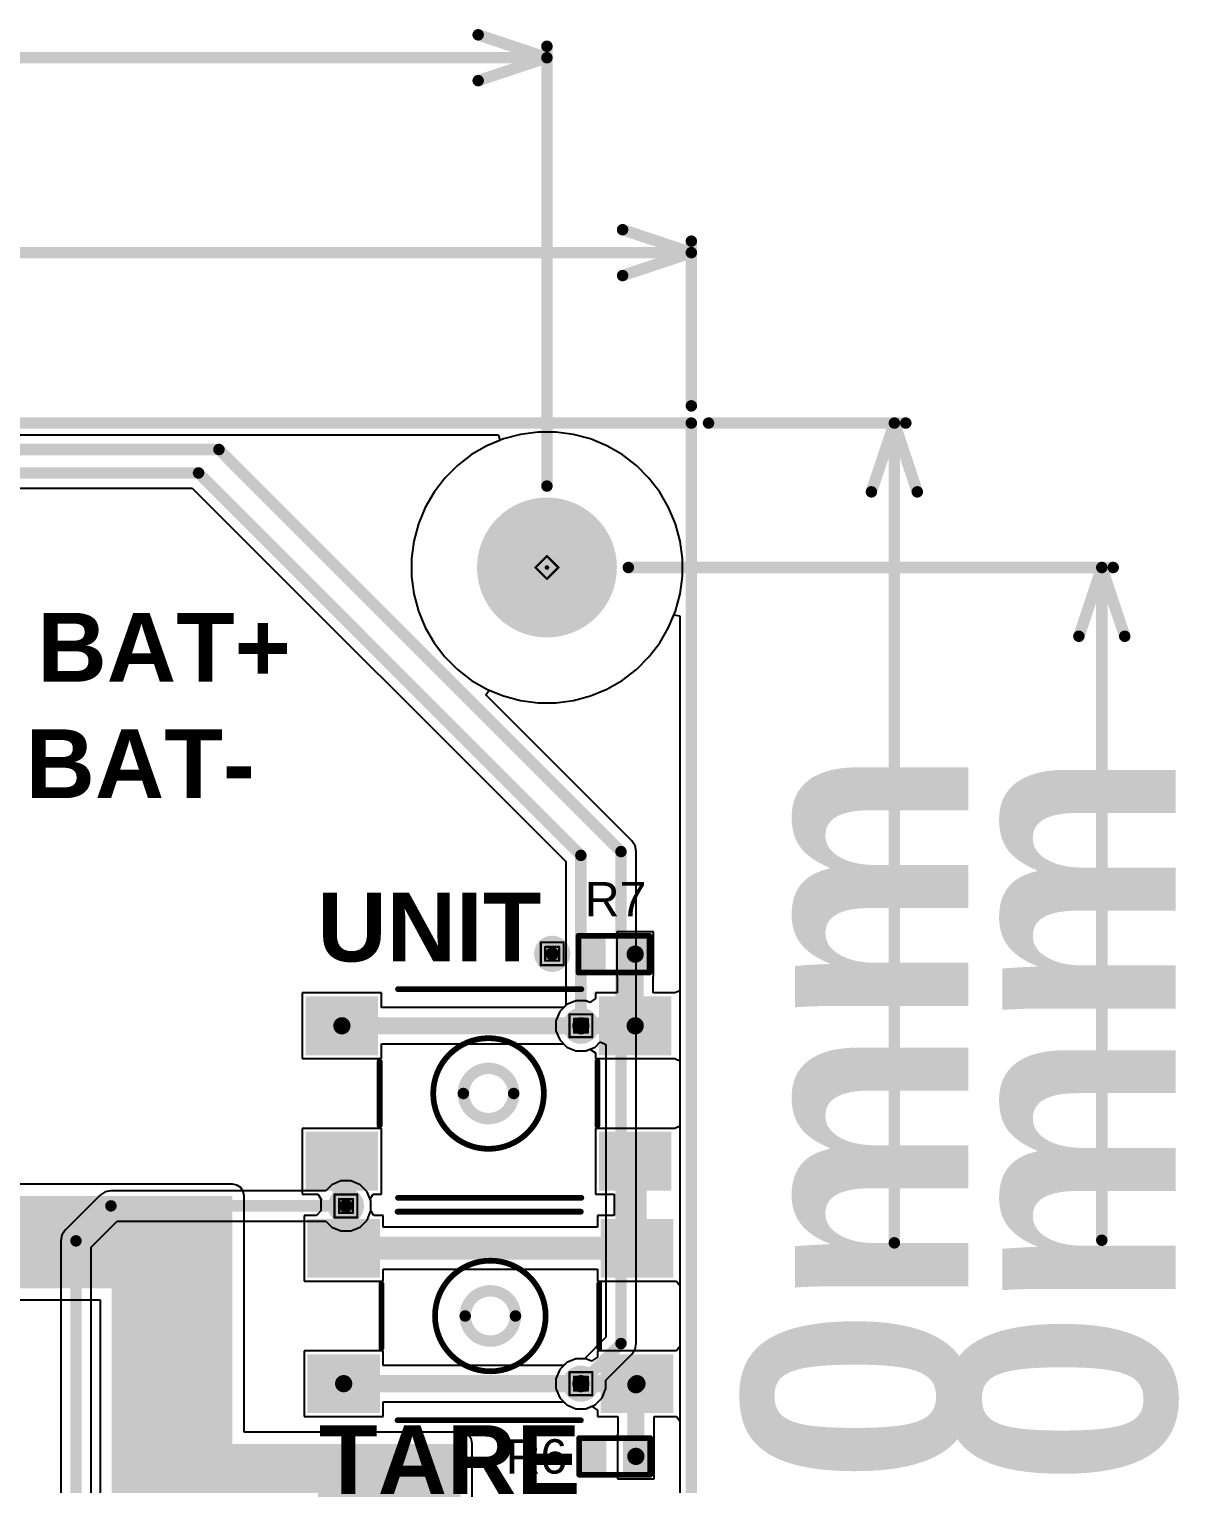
# Model space of a CAD drawing. Header units: inches. Extents: x -6 to 198, y 0 to 119.
# Drawn here: x 55.32 to 80.8, y 31.5 to 63.73 of the extents above; entities that cross this region are included whole.
import ezdxf

# ---------------------------------------------------------------- set-up
doc = ezdxf.new("R2010")
doc.units = ezdxf.units.IN
for name, color, linetype in [('Board Outline', 216, 'Continuous'), ('Bottom Layer', 5, 'Continuous'), ('Bottom Solder', 6, 'Continuous'), ('Dimension', 6, 'Continuous'), ('Drill Drawing', 1, 'Continuous'), ('Multi-Layer', 9, 'Continuous'), ('Pad Holes', 156, 'Continuous'), ('Top Layer', 1, 'Continuous'), ('Top Overlay', 2, 'Continuous'), ('Top Paste', 8, 'Continuous'), ('Top Solder', 216, 'Continuous'), ('Via Holes', 16, 'Continuous')]:
    doc.layers.add(name, color=color, linetype=linetype)
doc.styles.add('Arial', font='', dxfattribs={"height": 0.2})
doc.styles.add('Arial_Bold', font='', dxfattribs={"height": 0.2})
doc.styles.get('Arial').set_extended_font_data('Arial')
doc.styles.get('Arial_Bold').set_extended_font_data('Arial', bold=True)

# ---------------------------------------------------------------- blocks, each defined once
blk = doc.blocks.new('TS_1109S_C_B_34')
at = {"layer": 'Top Layer'}
for points in [[(-3.95, 2.05), (-2.55, 2.05), (-2.55, 0.95), (-3.95, 0.95)], [(2.55, 2.05), (3.95, 2.05), (3.95, 0.95), (2.55, 0.95)], [(-3.95, -0.95), (-2.55, -0.95), (-2.55, -2.05), (-3.95, -2.05)], [(2.55, -0.95), (3.95, -0.95), (3.95, -2.05), (2.55, -2.05)]]:
    blk.add_hatch(color=1, dxfattribs=at).paths.add_polyline_path(points)
at = {"layer": 'Top Paste'}
for points in [[(-3.95, 2.05), (-2.55, 2.05), (-2.55, 0.95), (-3.95, 0.95)], [(2.55, 2.05), (3.95, 2.05), (3.95, 0.95), (2.55, 0.95)], [(-3.95, -0.95), (-2.55, -0.95), (-2.55, -2.05), (-3.95, -2.05)], [(2.55, -0.95), (3.95, -0.95), (3.95, -2.05), (2.55, -2.05)]]:
    blk.add_hatch(color=8, dxfattribs=at).paths.add_polyline_path(points)
at = {"layer": 'Top Solder'}
for points in [[(-4.052, 2.152), (-2.448, 2.152), (-2.448, 0.848), (-4.052, 0.848)], [(2.448, 2.152), (4.052, 2.152), (4.052, 0.848), (2.448, 0.848)], [(-4.052, -0.848), (-2.448, -0.848), (-2.448, -2.152), (-4.052, -2.152)], [(2.448, -0.848), (4.052, -0.848), (4.052, -2.152), (2.448, -2.152)]]:
    blk.add_hatch(color=216, dxfattribs=at).paths.add_polyline_path(points)
at = {"layer": 'Top Overlay'}
for points in [[(-2.007, 2.311, 0.127, 0.127, 0), (2.057, 2.311, 0.127, 0.127, 0)], [(-2.413, -0.711, 0.127, 0.127, 0), (-2.413, 0.711, 0.127, 0.127, 0)], [(2.413, -0.711, 0.127, 0.127, 0), (2.413, 0.711, 0.127, 0.127, 0)], [(-2.007, -2.311, 0.127, 0.127, 0), (2.057, -2.311, 0.127, 0.127, 0)]]:
    blk.add_lwpolyline(points, format="xyseb", dxfattribs=at)
for points in [[(-2.038, 2.311, 0.0635, 0.0635, 1), (-1.975, 2.311, 0.0635, 0.0635, 1)], [(2.026, 2.311, 0.0635, 0.0635, 1), (2.089, 2.311, 0.0635, 0.0635, 1)], [(1.226, 0, 0.127, 0.127, 1), (-1.226, 0, 0.127, 0.127, 1)], [(-2.445, 0.711, 0.0635, 0.0635, 1), (-2.381, 0.711, 0.0635, 0.0635, 1)], [(0.557, 0, 0.254, 0.254, 1), (-0.557, 0, 0.254, 0.254, 1)], [(2.381, 0.711, 0.0635, 0.0635, 1), (2.445, 0.711, 0.0635, 0.0635, 1)], [(-1.258, 0, 0.0635, 0.0635, 1), (-1.194, 0, 0.0635, 0.0635, 1)], [(-0.621, 0, 0.127, 0.127, 1), (-0.494, 0, 0.127, 0.127, 1)], [(0.494, 0, 0.127, 0.127, 1), (0.621, 0, 0.127, 0.127, 1)], [(1.194, 0, 0.0635, 0.0635, 1), (1.258, 0, 0.0635, 0.0635, 1)], [(-2.445, -0.711, 0.0635, 0.0635, 1), (-2.381, -0.711, 0.0635, 0.0635, 1)], [(2.381, -0.711, 0.0635, 0.0635, 1), (2.445, -0.711, 0.0635, 0.0635, 1)], [(-2.038, -2.311, 0.0635, 0.0635, 1), (-1.975, -2.311, 0.0635, 0.0635, 1)], [(2.026, -2.311, 0.0635, 0.0635, 1), (2.089, -2.311, 0.0635, 0.0635, 1)]]:
    blk.add_lwpolyline(points, format="xyseb", close=True, dxfattribs=at)
blk = doc.blocks.new('TS_1109S_C_B_35')
at = {"layer": 'Top Layer'}
for points in [[(-3.95, 2.05), (-2.55, 2.05), (-2.55, 0.95), (-3.95, 0.95)], [(2.55, 2.05), (3.95, 2.05), (3.95, 0.95), (2.55, 0.95)], [(-3.95, -0.95), (-2.55, -0.95), (-2.55, -2.05), (-3.95, -2.05)], [(2.55, -0.95), (3.95, -0.95), (3.95, -2.05), (2.55, -2.05)]]:
    blk.add_hatch(color=1, dxfattribs=at).paths.add_polyline_path(points)
at = {"layer": 'Top Paste'}
for points in [[(-3.95, 2.05), (-2.55, 2.05), (-2.55, 0.95), (-3.95, 0.95)], [(2.55, 2.05), (3.95, 2.05), (3.95, 0.95), (2.55, 0.95)], [(-3.95, -0.95), (-2.55, -0.95), (-2.55, -2.05), (-3.95, -2.05)], [(2.55, -0.95), (3.95, -0.95), (3.95, -2.05), (2.55, -2.05)]]:
    blk.add_hatch(color=8, dxfattribs=at).paths.add_polyline_path(points)
at = {"layer": 'Top Solder'}
for points in [[(-4.052, 2.152), (-2.448, 2.152), (-2.448, 0.848), (-4.052, 0.848)], [(2.448, 2.152), (4.052, 2.152), (4.052, 0.848), (2.448, 0.848)], [(-4.052, -0.848), (-2.448, -0.848), (-2.448, -2.152), (-4.052, -2.152)], [(2.448, -0.848), (4.052, -0.848), (4.052, -2.152), (2.448, -2.152)]]:
    blk.add_hatch(color=216, dxfattribs=at).paths.add_polyline_path(points)
at = {"layer": 'Top Overlay'}
for points in [[(2.057, 2.311, 0.127, 0.127, 0), (-2.007, 2.311, 0.127, 0.127, 0)], [(-2.413, 0.711, 0.127, 0.127, 0), (-2.413, -0.711, 0.127, 0.127, 0)], [(2.413, 0.711, 0.127, 0.127, 0), (2.413, -0.711, 0.127, 0.127, 0)], [(2.057, -2.311, 0.127, 0.127, 0), (-2.007, -2.311, 0.127, 0.127, 0)]]:
    blk.add_lwpolyline(points, format="xyseb", dxfattribs=at)
for points in [[(-2.038, 2.311, 0.0635, 0.0635, 1), (-1.975, 2.311, 0.0635, 0.0635, 1)], [(2.026, 2.311, 0.0635, 0.0635, 1), (2.089, 2.311, 0.0635, 0.0635, 1)], [(1.226, 0, 0.127, 0.127, 1), (-1.226, 0, 0.127, 0.127, 1)], [(-2.445, 0.711, 0.0635, 0.0635, 1), (-2.381, 0.711, 0.0635, 0.0635, 1)], [(0.557, 0, 0.254, 0.254, 1), (-0.557, 0, 0.254, 0.254, 1)], [(2.381, 0.711, 0.0635, 0.0635, 1), (2.445, 0.711, 0.0635, 0.0635, 1)], [(-1.258, 0, 0.0635, 0.0635, 1), (-1.194, 0, 0.0635, 0.0635, 1)], [(-0.621, 0, 0.127, 0.127, 1), (-0.494, 0, 0.127, 0.127, 1)], [(0.494, 0, 0.127, 0.127, 1), (0.621, 0, 0.127, 0.127, 1)], [(1.194, 0, 0.0635, 0.0635, 1), (1.258, 0, 0.0635, 0.0635, 1)], [(-2.445, -0.711, 0.0635, 0.0635, 1), (-2.381, -0.711, 0.0635, 0.0635, 1)], [(2.381, -0.711, 0.0635, 0.0635, 1), (2.445, -0.711, 0.0635, 0.0635, 1)], [(-2.038, -2.311, 0.0635, 0.0635, 1), (-1.975, -2.311, 0.0635, 0.0635, 1)], [(2.026, -2.311, 0.0635, 0.0635, 1), (2.089, -2.311, 0.0635, 0.0635, 1)]]:
    blk.add_lwpolyline(points, format="xyseb", close=True, dxfattribs=at)
blk = doc.blocks.new('R___0402_63')
at = {"layer": 'Top Layer'}
for points in [[(-0.699, -0.318), (-0.699, 0.318), (-0.241, 0.318), (-0.241, -0.318)], [(0.241, -0.318), (0.241, 0.318), (0.699, 0.318), (0.699, -0.318)]]:
    blk.add_hatch(color=1, dxfattribs=at).paths.add_polyline_path(points)
at = {"layer": 'Top Paste'}
for points in [[(-0.699, -0.318), (-0.699, 0.318), (-0.241, 0.318), (-0.241, -0.318)], [(0.241, -0.318), (0.241, 0.318), (0.699, 0.318), (0.699, -0.318)]]:
    blk.add_hatch(color=8, dxfattribs=at).paths.add_polyline_path(points)
at = {"layer": 'Top Solder'}
for points in [[(-0.754, -0.373), (-0.754, 0.373), (-0.186, 0.373), (-0.186, -0.373)], [(0.186, -0.373), (0.186, 0.373), (0.754, 0.373), (0.754, -0.373)]]:
    blk.add_hatch(color=216, dxfattribs=at).paths.add_polyline_path(points)
at = {"layer": 'Top Overlay'}
for points in [[(-0.787, -0.406, 0.127, 0.127, 0), (-0.787, 0.406, 0.127, 0.127, 0)], [(-0.787, 0.406, 0.127, 0.127, 0), (0.787, 0.406, 0.127, 0.127, 0)], [(0.787, -0.406, 0.127, 0.127, 0), (0.787, 0.406, 0.127, 0.127, 0)], [(-0.787, -0.406, 0.127, 0.127, 0), (0.787, -0.406, 0.127, 0.127, 0)], [(-0.813, -0.432, 0.00323, 0.00323, 0), (0.813, -0.432, 0.00323, 0.00323, 0)]]:
    blk.add_lwpolyline(points, format="xyseb", dxfattribs=at)
for points in [[(-0.819, 0.406, 0.0635, 0.0635, 1), (-0.756, 0.406, 0.0635, 0.0635, 1)], [(-0.819, 0.406, 0.0635, 0.0635, 1), (-0.756, 0.406, 0.0635, 0.0635, 1)], [(0.756, 0.406, 0.0635, 0.0635, 1), (0.819, 0.406, 0.0635, 0.0635, 1)], [(0.756, 0.406, 0.0635, 0.0635, 1), (0.819, 0.406, 0.0635, 0.0635, 1)], [(-0.819, -0.406, 0.0635, 0.0635, 1), (-0.756, -0.406, 0.0635, 0.0635, 1)], [(-0.819, -0.406, 0.0635, 0.0635, 1), (-0.756, -0.406, 0.0635, 0.0635, 1)], [(-0.814, -0.432, 0.00161, 0.00161, 1), (-0.812, -0.432, 0.00161, 0.00161, 1)], [(0.756, -0.406, 0.0635, 0.0635, 1), (0.819, -0.406, 0.0635, 0.0635, 1)], [(0.756, -0.406, 0.0635, 0.0635, 1), (0.819, -0.406, 0.0635, 0.0635, 1)], [(0.812, -0.432, 0.00161, 0.00161, 1), (0.814, -0.432, 0.00161, 0.00161, 1)]]:
    blk.add_lwpolyline(points, format="xyseb", close=True, dxfattribs=at)
blk = doc.blocks.new('R___0402_64')
at = {"layer": 'Top Layer'}
for points in [[(-0.699, -0.318), (-0.699, 0.318), (-0.241, 0.318), (-0.241, -0.318)], [(0.241, -0.318), (0.241, 0.318), (0.699, 0.318), (0.699, -0.318)]]:
    blk.add_hatch(color=1, dxfattribs=at).paths.add_polyline_path(points)
at = {"layer": 'Top Paste'}
for points in [[(-0.699, -0.318), (-0.699, 0.318), (-0.241, 0.318), (-0.241, -0.318)], [(0.241, -0.318), (0.241, 0.318), (0.699, 0.318), (0.699, -0.318)]]:
    blk.add_hatch(color=8, dxfattribs=at).paths.add_polyline_path(points)
at = {"layer": 'Top Solder'}
for points in [[(-0.754, -0.373), (-0.754, 0.373), (-0.186, 0.373), (-0.186, -0.373)], [(0.186, -0.373), (0.186, 0.373), (0.754, 0.373), (0.754, -0.373)]]:
    blk.add_hatch(color=216, dxfattribs=at).paths.add_polyline_path(points)
at = {"layer": 'Top Overlay'}
for points in [[(-0.787, 0.406, 0.127, 0.127, 0), (0.787, 0.406, 0.127, 0.127, 0)], [(-0.787, -0.406, 0.127, 0.127, 0), (-0.787, 0.406, 0.127, 0.127, 0)], [(0.787, -0.406, 0.127, 0.127, 0), (0.787, 0.406, 0.127, 0.127, 0)], [(-0.787, -0.406, 0.127, 0.127, 0), (0.787, -0.406, 0.127, 0.127, 0)], [(-0.813, -0.432, 0.00323, 0.00323, 0), (0.813, -0.432, 0.00323, 0.00323, 0)]]:
    blk.add_lwpolyline(points, format="xyseb", dxfattribs=at)
for points in [[(-0.819, 0.406, 0.0635, 0.0635, 1), (-0.756, 0.406, 0.0635, 0.0635, 1)], [(-0.819, 0.406, 0.0635, 0.0635, 1), (-0.756, 0.406, 0.0635, 0.0635, 1)], [(0.756, 0.406, 0.0635, 0.0635, 1), (0.819, 0.406, 0.0635, 0.0635, 1)], [(0.756, 0.406, 0.0635, 0.0635, 1), (0.819, 0.406, 0.0635, 0.0635, 1)], [(-0.819, -0.406, 0.0635, 0.0635, 1), (-0.756, -0.406, 0.0635, 0.0635, 1)], [(-0.819, -0.406, 0.0635, 0.0635, 1), (-0.756, -0.406, 0.0635, 0.0635, 1)], [(-0.814, -0.432, 0.00161, 0.00161, 1), (-0.812, -0.432, 0.00161, 0.00161, 1)], [(0.756, -0.406, 0.0635, 0.0635, 1), (0.819, -0.406, 0.0635, 0.0635, 1)], [(0.756, -0.406, 0.0635, 0.0635, 1), (0.819, -0.406, 0.0635, 0.0635, 1)], [(0.812, -0.432, 0.00161, 0.00161, 1), (0.814, -0.432, 0.00161, 0.00161, 1)]]:
    blk.add_lwpolyline(points, format="xyseb", close=True, dxfattribs=at)

msp = doc.modelspace()

# ---------------------------------------------------------------- hatches: boundary and pattern name
at = {"layer": 'Bottom Layer'}
h = msp.add_hatch(color=5, dxfattribs=at)
edge = h.paths.add_edge_path()
edge.add_arc((66.916, 43.241), 0.3, 0, 360)
h = msp.add_hatch(color=5, dxfattribs=at)
edge = h.paths.add_edge_path()
edge.add_arc((67.551, 41.646), 0.3, 0, 360)
h = msp.add_hatch(color=5, dxfattribs=at)
edge = h.paths.add_edge_path()
edge.add_arc((62.344, 37.656), 0.3, 0, 360)
h = msp.add_hatch(color=5, dxfattribs=at)
edge = h.paths.add_edge_path()
edge.add_arc((67.551, 33.717), 0.3, 0, 360)
at = {"layer": 'Bottom Solder'}
h = msp.add_hatch(color=6, dxfattribs=at)
edge = h.paths.add_edge_path()
edge.add_arc((66.8, 51.8), 0.0508, 0, 360)
h = msp.add_hatch(color=6, dxfattribs=at)
edge = h.paths.add_edge_path()
edge.add_arc((66.916, 43.241), 0.402, 0, 360)
h = msp.add_hatch(color=6, dxfattribs=at)
edge = h.paths.add_edge_path()
edge.add_arc((67.551, 41.646), 0.402, 0, 360)
h = msp.add_hatch(color=6, dxfattribs=at)
edge = h.paths.add_edge_path()
edge.add_arc((62.344, 37.656), 0.402, 0, 360)
h = msp.add_hatch(color=6, dxfattribs=at)
edge = h.paths.add_edge_path()
edge.add_arc((67.551, 33.717), 0.402, 0, 360)
at = {"layer": 'Pad Holes'}
h = msp.add_hatch(color=7, dxfattribs=at)
edge = h.paths.add_edge_path()
edge.add_arc((66.8, 51.8), 1.55, 0, 360)
at = {"layer": 'Top Layer'}
h = msp.add_hatch(color=1, dxfattribs=at)
edge = h.paths.add_edge_path()
edge.add_arc((66.916, 43.241), 0.3, 0, 360)
h = msp.add_hatch(color=1, dxfattribs=at)
edge = h.paths.add_edge_path()
edge.add_arc((67.551, 41.646), 0.3, 0, 360)
for points in [[(44.498, 35.832), (59.131, 35.832), (59.131, 37.877), (44.498, 37.877)], [(59.831, 29.924), (59.831, 37.877), (57.157, 37.877), (57.157, 29.924)], [(57.157, 29.924), (64.884, 29.924), (64.884, 32.383), (57.157, 32.383)]]:
    msp.add_hatch(color=1, dxfattribs=at).paths.add_polyline_path(points)
h = msp.add_hatch(color=1, dxfattribs=at)
edge = h.paths.add_edge_path()
edge.add_arc((62.344, 37.656), 0.3, 0, 360)
h = msp.add_hatch(color=1, dxfattribs=at)
edge = h.paths.add_edge_path()
edge.add_arc((67.551, 33.717), 0.3, 0, 360)
at = {"layer": 'Top Solder'}
h = msp.add_hatch(color=216, dxfattribs=at)
edge = h.paths.add_edge_path()
edge.add_arc((66.8, 51.8), 0.0508, 0, 360)
h = msp.add_hatch(color=216, dxfattribs=at)
edge = h.paths.add_edge_path()
edge.add_arc((66.916, 43.241), 0.402, 0, 360)
h = msp.add_hatch(color=216, dxfattribs=at)
edge = h.paths.add_edge_path()
edge.add_arc((67.551, 41.646), 0.402, 0, 360)
h = msp.add_hatch(color=216, dxfattribs=at)
edge = h.paths.add_edge_path()
edge.add_arc((62.344, 37.656), 0.402, 0, 360)
h = msp.add_hatch(color=216, dxfattribs=at)
edge = h.paths.add_edge_path()
edge.add_arc((67.551, 33.717), 0.402, 0, 360)
at = {"layer": 'Via Holes'}
h = msp.add_hatch(color=7, dxfattribs=at)
edge = h.paths.add_edge_path()
edge.add_arc((66.916, 43.241), 0.15, 0, 360)
h = msp.add_hatch(color=7, dxfattribs=at)
edge = h.paths.add_edge_path()
edge.add_arc((67.551, 41.646), 0.15, 0, 360)
h = msp.add_hatch(color=7, dxfattribs=at)
edge = h.paths.add_edge_path()
edge.add_arc((62.344, 37.656), 0.15, 0, 360)
h = msp.add_hatch(color=7, dxfattribs=at)
edge = h.paths.add_edge_path()
edge.add_arc((67.551, 33.717), 0.15, 0, 360)

# ---------------------------------------------------------------- linework, layer by layer
at = {"layer": 'Board Outline'}
for points in [[(0, 55, 0.254, 0.254, 0), (70, 55, 0.254, 0.254, 0)], [(70, 0, 0.254, 0.254, 0), (70, 55, 0.254, 0.254, 0)]]:
    msp.add_lwpolyline(points, format="xyseb", dxfattribs=at)
msp.add_lwpolyline([(69.936, 55, 0.127, 0.127, 1), (70.063, 55, 0.127, 0.127, 1)], format="xyseb", close=True, dxfattribs=at)
msp.add_lwpolyline([(69.936, 55, 0.127, 0.127, 1), (70.063, 55, 0.127, 0.127, 1)], format="xyseb", close=True, dxfattribs=at)
at = {"layer": 'Bottom Layer'}
for p, q in [((36.421, 53.558), (58.939, 53.558)), ((58.939, 53.558), (67.215, 45.283)), ((69.496, 50.47), (69.614, 50.754)), ((69.614, 50.754), (69.741, 50.729)), ((69.741, 50.729), (69.741, 4.271)), ((69.3, 50.13), (69.496, 50.47)), ((69.06, 49.818), (69.3, 50.13)), ((68.782, 49.54), (69.06, 49.818)), ((68.47, 49.3), (68.782, 49.54)), ((65.445, 48.977), (65.517, 49.084)), ((65.517, 49.084), (65.834, 48.953)), ((67.766, 48.953), (68.13, 49.104)), ((68.13, 49.104), (68.47, 49.3)), ((68.678, 45.743), (65.445, 48.977)), ((65.834, 48.953), (66.213, 48.851)), ((66.213, 48.851), (66.603, 48.8)), ((66.603, 48.8), (66.997, 48.8)), ((66.997, 48.8), (67.387, 48.851)), ((67.387, 48.851), (67.766, 48.953)), ((68.751, 45.634), (68.678, 45.743)), ((68.777, 45.505), (68.751, 45.634)), ((68.777, 34.606), (68.777, 45.505)), ((67.215, 45.283), (67.215, 42.093)), ((67.082, 41.96), (66.997, 41.756)), ((67.215, 42.093), (67.082, 41.96)), ((66.997, 41.756), (66.997, 41.536)), ((66.997, 41.536), (67.082, 41.332)), ((67.082, 41.332), (67.237, 41.176)), ((67.865, 41.176), (67.977, 41.288)), ((67.977, 41.288), (68.104, 41.235)), ((67.237, 41.176), (67.441, 41.092)), ((67.441, 41.092), (67.661, 41.092)), ((67.661, 41.092), (67.865, 41.176)), ((68.104, 41.235), (68.104, 34.746)), ((62.03, 38.125), (61.897, 37.992)), ((62.234, 38.209), (62.03, 38.125)), ((62.454, 38.209), (62.234, 38.209)), ((62.658, 38.125), (62.454, 38.209)), ((62.814, 37.969), (62.658, 38.125)), ((56.899, 37.894), (56.125, 37.119)), ((57.008, 37.967), (56.899, 37.894)), ((57.137, 37.992), (57.008, 37.967)), ((61.897, 37.992), (57.137, 37.992)), ((62.898, 37.766), (62.814, 37.969)), ((62.898, 37.545), (62.898, 37.766)), ((62.814, 37.342), (62.898, 37.545)), ((56.125, 37.119), (56.052, 37.01)), ((56.699, 36.741), (57.277, 37.319)), ((57.277, 37.319), (61.897, 37.319)), ((61.897, 37.319), (62.03, 37.186)), ((62.03, 37.186), (62.234, 37.102)), ((62.234, 37.102), (62.454, 37.102)), ((62.454, 37.102), (62.658, 37.186)), ((62.658, 37.186), (62.814, 37.342)), ((56.052, 37.01), (56.026, 36.881)), ((56.026, 36.881), (56.026, 22.083)), ((56.699, 21.944), (56.699, 36.741)), ((68.104, 34.746), (67.629, 34.271)), ((68.751, 34.477), (68.777, 34.606)), ((67.237, 34.187), (67.082, 34.031)), ((67.441, 34.271), (67.237, 34.187)), ((67.629, 34.271), (67.441, 34.271)), ((68.105, 33.795), (68.678, 34.368)), ((68.678, 34.368), (68.751, 34.477)), ((67.082, 34.031), (66.997, 33.827)), ((66.997, 33.827), (66.997, 33.607)), ((66.997, 33.607), (67.082, 33.403)), ((68.021, 33.403), (68.105, 33.607)), ((68.105, 33.607), (68.105, 33.795)), ((67.082, 33.403), (67.237, 33.247)), ((67.237, 33.247), (67.441, 33.163)), ((67.661, 33.163), (67.865, 33.247)), ((67.865, 33.247), (68.021, 33.403)), ((67.441, 33.163), (67.661, 33.163))]:
    msp.add_line(p, q, dxfattribs=at)
for points in [[(33.477, 54.415, 0.254, 0.254, 0), (59.53, 54.415, 0.254, 0.254, 0)], [(59.53, 54.415, 0.254, 0.254, 0), (68.44, 45.505, 0.254, 0.254, 0)], [(33.609, 53.895, 0.254, 0.254, 0), (59.079, 53.895, 0.254, 0.254, 0)], [(59.079, 53.895, 0.254, 0.254, 0), (67.551, 45.422, 0.254, 0.254, 0)], [(67.551, 41.646, 0.254, 0.254, 0), (67.551, 45.422, 0.254, 0.254, 0)], [(68.44, 34.606, 0.254, 0.254, 0), (68.44, 45.505, 0.254, 0.254, 0)], [(56.363, 36.881, 0.254, 0.254, 0), (57.137, 37.656, 0.254, 0.254, 0)], [(57.137, 37.656, 0.254, 0.254, 0), (62.344, 37.656, 0.254, 0.254, 0)], [(56.363, 21.944, 0.254, 0.254, 0), (56.363, 36.881, 0.254, 0.254, 0)], [(67.551, 33.717, 0.254, 0.254, 0), (68.44, 34.606, 0.254, 0.254, 0)]]:
    msp.add_lwpolyline(points, format="xyseb", dxfattribs=at)
for points in [[(59.467, 54.415, 0.127, 0.127, 1), (59.594, 54.415, 0.127, 0.127, 1)], [(59.467, 54.415, 0.127, 0.127, 1), (59.594, 54.415, 0.127, 0.127, 1)], [(59.015, 53.895, 0.127, 0.127, 1), (59.142, 53.895, 0.127, 0.127, 1)], [(59.015, 53.895, 0.127, 0.127, 1), (59.142, 53.895, 0.127, 0.127, 1)], [(67.488, 45.422, 0.127, 0.127, 1), (67.615, 45.422, 0.127, 0.127, 1)], [(67.488, 45.422, 0.127, 0.127, 1), (67.615, 45.422, 0.127, 0.127, 1)], [(68.377, 45.505, 0.127, 0.127, 1), (68.504, 45.505, 0.127, 0.127, 1)], [(68.377, 45.505, 0.127, 0.127, 1), (68.504, 45.505, 0.127, 0.127, 1)], [(67.488, 41.646, 0.127, 0.127, 1), (67.615, 41.646, 0.127, 0.127, 1)], [(57.074, 37.656, 0.127, 0.127, 1), (57.201, 37.656, 0.127, 0.127, 1)], [(57.074, 37.656, 0.127, 0.127, 1), (57.201, 37.656, 0.127, 0.127, 1)], [(62.281, 37.656, 0.127, 0.127, 1), (62.408, 37.656, 0.127, 0.127, 1)], [(56.299, 36.881, 0.127, 0.127, 1), (56.426, 36.881, 0.127, 0.127, 1)], [(56.299, 36.881, 0.127, 0.127, 1), (56.426, 36.881, 0.127, 0.127, 1)], [(68.377, 34.606, 0.127, 0.127, 1), (68.504, 34.606, 0.127, 0.127, 1)], [(68.377, 34.606, 0.127, 0.127, 1), (68.504, 34.606, 0.127, 0.127, 1)], [(67.488, 33.717, 0.127, 0.127, 1), (67.615, 33.717, 0.127, 0.127, 1)]]:
    msp.add_lwpolyline(points, format="xyseb", close=True, dxfattribs=at)
at = {"layer": 'Dimension'}
for points in [[(65.276, 63.602, 0.254, 0.254, 0), (66.8, 63.094, 0.254, 0.254, 0)], [(44.341, 63.094, 0.254, 0.254, 0), (66.8, 63.094, 0.254, 0.254, 0)], [(65.276, 62.586, 0.254, 0.254, 0), (66.8, 63.094, 0.254, 0.254, 0)], [(66.8, 53.604, 0.254, 0.254, 0), (66.8, 63.348, 0.254, 0.254, 0)], [(68.476, 59.284, 0.254, 0.254, 0), (70, 58.776, 0.254, 0.254, 0)], [(70, 55.381, 0.254, 0.254, 0), (70, 59.03, 0.254, 0.254, 0)], [(44.341, 58.776, 0.254, 0.254, 0), (70, 58.776, 0.254, 0.254, 0)], [(68.476, 58.268, 0.254, 0.254, 0), (70, 58.776, 0.254, 0.254, 0)], [(70.381, 55, 0.254, 0.254, 0), (74.752, 55, 0.254, 0.254, 0)], [(73.99, 53.476, 0.254, 0.254, 0), (74.498, 55, 0.254, 0.254, 0)], [(74.498, 55, 0.254, 0.254, 0), (75.006, 53.476, 0.254, 0.254, 0)], [(74.498, 36.837, 0.254, 0.254, 0), (74.498, 55, 0.254, 0.254, 0)], [(68.604, 51.8, 0.254, 0.254, 0), (79.35, 51.8, 0.254, 0.254, 0)], [(78.588, 50.276, 0.254, 0.254, 0), (79.096, 51.8, 0.254, 0.254, 0)], [(79.096, 51.8, 0.254, 0.254, 0), (79.604, 50.276, 0.254, 0.254, 0)], [(79.096, 36.895, 0.254, 0.254, 0), (79.096, 51.8, 0.254, 0.254, 0)]]:
    msp.add_lwpolyline(points, format="xyseb", dxfattribs=at)
for points in [[(65.212, 63.602, 0.127, 0.127, 1), (65.339, 63.602, 0.127, 0.127, 1)], [(66.736, 63.348, 0.127, 0.127, 1), (66.863, 63.348, 0.127, 0.127, 1)], [(66.736, 63.094, 0.127, 0.127, 1), (66.863, 63.094, 0.127, 0.127, 1)], [(66.736, 63.094, 0.127, 0.127, 1), (66.863, 63.094, 0.127, 0.127, 1)], [(66.736, 63.094, 0.127, 0.127, 1), (66.863, 63.094, 0.127, 0.127, 1)], [(65.212, 62.586, 0.127, 0.127, 1), (65.339, 62.586, 0.127, 0.127, 1)], [(68.412, 59.284, 0.127, 0.127, 1), (68.539, 59.284, 0.127, 0.127, 1)], [(69.936, 59.03, 0.127, 0.127, 1), (70.063, 59.03, 0.127, 0.127, 1)], [(69.936, 58.776, 0.127, 0.127, 1), (70.063, 58.776, 0.127, 0.127, 1)], [(69.936, 58.776, 0.127, 0.127, 1), (70.063, 58.776, 0.127, 0.127, 1)], [(69.936, 58.776, 0.127, 0.127, 1), (70.063, 58.776, 0.127, 0.127, 1)], [(68.412, 58.268, 0.127, 0.127, 1), (68.539, 58.268, 0.127, 0.127, 1)], [(69.936, 55.381, 0.127, 0.127, 1), (70.063, 55.381, 0.127, 0.127, 1)], [(70.317, 55, 0.127, 0.127, 1), (70.444, 55, 0.127, 0.127, 1)], [(74.435, 55, 0.127, 0.127, 1), (74.562, 55, 0.127, 0.127, 1)], [(74.435, 55, 0.127, 0.127, 1), (74.562, 55, 0.127, 0.127, 1)], [(74.435, 55, 0.127, 0.127, 1), (74.562, 55, 0.127, 0.127, 1)], [(74.689, 55, 0.127, 0.127, 1), (74.816, 55, 0.127, 0.127, 1)], [(66.736, 53.604, 0.127, 0.127, 1), (66.863, 53.604, 0.127, 0.127, 1)], [(73.927, 53.476, 0.127, 0.127, 1), (74.054, 53.476, 0.127, 0.127, 1)], [(74.943, 53.476, 0.127, 0.127, 1), (75.07, 53.476, 0.127, 0.127, 1)], [(68.54, 51.8, 0.127, 0.127, 1), (68.667, 51.8, 0.127, 0.127, 1)], [(79.032, 51.8, 0.127, 0.127, 1), (79.159, 51.8, 0.127, 0.127, 1)], [(79.032, 51.8, 0.127, 0.127, 1), (79.159, 51.8, 0.127, 0.127, 1)], [(79.032, 51.8, 0.127, 0.127, 1), (79.159, 51.8, 0.127, 0.127, 1)], [(79.286, 51.8, 0.127, 0.127, 1), (79.413, 51.8, 0.127, 0.127, 1)], [(78.524, 50.276, 0.127, 0.127, 1), (78.651, 50.276, 0.127, 0.127, 1)], [(79.54, 50.276, 0.127, 0.127, 1), (79.667, 50.276, 0.127, 0.127, 1)], [(74.435, 36.837, 0.127, 0.127, 1), (74.562, 36.837, 0.127, 0.127, 1)], [(79.032, 36.895, 0.127, 0.127, 1), (79.159, 36.895, 0.127, 0.127, 1)]]:
    msp.add_lwpolyline(points, format="xyseb", close=True, dxfattribs=at)
at = {"layer": 'Drill Drawing'}
for points in [[(66.546, 51.8, 0.0508, 0.0508, 0), (66.8, 52.054, 0.0508, 0.0508, 0)], [(66.8, 52.054, 0.0508, 0.0508, 0), (67.054, 51.8, 0.0508, 0.0508, 0)], [(66.546, 51.8, 0.0508, 0.0508, 0), (66.8, 51.546, 0.0508, 0.0508, 0)], [(66.8, 51.546, 0.0508, 0.0508, 0), (67.054, 51.8, 0.0508, 0.0508, 0)], [(66.662, 43.495, 0.0508, 0.0508, 0), (67.17, 43.495, 0.0508, 0.0508, 0)], [(66.662, 42.987, 0.0508, 0.0508, 0), (66.662, 43.495, 0.0508, 0.0508, 0)], [(67.17, 42.987, 0.0508, 0.0508, 0), (67.17, 43.495, 0.0508, 0.0508, 0)], [(66.763, 43.394, 0.0508, 0.0508, 0), (67.068, 43.394, 0.0508, 0.0508, 0)], [(66.763, 43.089, 0.0508, 0.0508, 0), (66.763, 43.394, 0.0508, 0.0508, 0)], [(67.068, 43.089, 0.0508, 0.0508, 0), (67.068, 43.394, 0.0508, 0.0508, 0)], [(66.662, 42.987, 0.0508, 0.0508, 0), (67.17, 42.987, 0.0508, 0.0508, 0)], [(66.763, 43.089, 0.0508, 0.0508, 0), (67.068, 43.089, 0.0508, 0.0508, 0)], [(67.297, 41.9, 0.0508, 0.0508, 0), (67.805, 41.9, 0.0508, 0.0508, 0)], [(67.297, 41.392, 0.0508, 0.0508, 0), (67.297, 41.9, 0.0508, 0.0508, 0)], [(67.805, 41.392, 0.0508, 0.0508, 0), (67.805, 41.9, 0.0508, 0.0508, 0)], [(67.399, 41.798, 0.0508, 0.0508, 0), (67.704, 41.798, 0.0508, 0.0508, 0)], [(67.399, 41.494, 0.0508, 0.0508, 0), (67.399, 41.798, 0.0508, 0.0508, 0)], [(67.704, 41.494, 0.0508, 0.0508, 0), (67.704, 41.798, 0.0508, 0.0508, 0)], [(67.297, 41.392, 0.0508, 0.0508, 0), (67.805, 41.392, 0.0508, 0.0508, 0)], [(67.399, 41.494, 0.0508, 0.0508, 0), (67.704, 41.494, 0.0508, 0.0508, 0)], [(62.09, 37.909, 0.0508, 0.0508, 0), (62.598, 37.909, 0.0508, 0.0508, 0)], [(62.09, 37.401, 0.0508, 0.0508, 0), (62.09, 37.909, 0.0508, 0.0508, 0)], [(62.192, 37.808, 0.0508, 0.0508, 0), (62.497, 37.808, 0.0508, 0.0508, 0)], [(62.192, 37.503, 0.0508, 0.0508, 0), (62.192, 37.808, 0.0508, 0.0508, 0)], [(62.497, 37.503, 0.0508, 0.0508, 0), (62.497, 37.808, 0.0508, 0.0508, 0)], [(62.598, 37.401, 0.0508, 0.0508, 0), (62.598, 37.909, 0.0508, 0.0508, 0)], [(62.09, 37.401, 0.0508, 0.0508, 0), (62.598, 37.401, 0.0508, 0.0508, 0)], [(62.192, 37.503, 0.0508, 0.0508, 0), (62.497, 37.503, 0.0508, 0.0508, 0)], [(67.297, 33.971, 0.0508, 0.0508, 0), (67.805, 33.971, 0.0508, 0.0508, 0)], [(67.297, 33.463, 0.0508, 0.0508, 0), (67.297, 33.971, 0.0508, 0.0508, 0)], [(67.399, 33.87, 0.0508, 0.0508, 0), (67.704, 33.87, 0.0508, 0.0508, 0)], [(67.399, 33.565, 0.0508, 0.0508, 0), (67.399, 33.87, 0.0508, 0.0508, 0)], [(67.704, 33.565, 0.0508, 0.0508, 0), (67.704, 33.87, 0.0508, 0.0508, 0)], [(67.805, 33.463, 0.0508, 0.0508, 0), (67.805, 33.971, 0.0508, 0.0508, 0)], [(67.399, 33.565, 0.0508, 0.0508, 0), (67.704, 33.565, 0.0508, 0.0508, 0)], [(67.297, 33.463, 0.0508, 0.0508, 0), (67.805, 33.463, 0.0508, 0.0508, 0)]]:
    msp.add_lwpolyline(points, format="xyseb", dxfattribs=at)
for points in [[(66.787, 52.054, 0.0254, 0.0254, 1), (66.813, 52.054, 0.0254, 0.0254, 1)], [(66.787, 52.054, 0.0254, 0.0254, 1), (66.813, 52.054, 0.0254, 0.0254, 1)], [(66.533, 51.8, 0.0254, 0.0254, 1), (66.559, 51.8, 0.0254, 0.0254, 1)], [(66.533, 51.8, 0.0254, 0.0254, 1), (66.559, 51.8, 0.0254, 0.0254, 1)], [(66.787, 51.546, 0.0254, 0.0254, 1), (66.813, 51.546, 0.0254, 0.0254, 1)], [(66.787, 51.546, 0.0254, 0.0254, 1), (66.813, 51.546, 0.0254, 0.0254, 1)], [(67.041, 51.8, 0.0254, 0.0254, 1), (67.067, 51.8, 0.0254, 0.0254, 1)], [(67.041, 51.8, 0.0254, 0.0254, 1), (67.067, 51.8, 0.0254, 0.0254, 1)], [(66.649, 43.495, 0.0254, 0.0254, 1), (66.674, 43.495, 0.0254, 0.0254, 1)], [(66.649, 43.495, 0.0254, 0.0254, 1), (66.674, 43.495, 0.0254, 0.0254, 1)], [(67.157, 43.495, 0.0254, 0.0254, 1), (67.182, 43.495, 0.0254, 0.0254, 1)], [(67.157, 43.495, 0.0254, 0.0254, 1), (67.182, 43.495, 0.0254, 0.0254, 1)], [(66.75, 43.394, 0.0254, 0.0254, 1), (66.776, 43.394, 0.0254, 0.0254, 1)], [(66.75, 43.394, 0.0254, 0.0254, 1), (66.776, 43.394, 0.0254, 0.0254, 1)], [(67.055, 43.394, 0.0254, 0.0254, 1), (67.081, 43.394, 0.0254, 0.0254, 1)], [(67.055, 43.394, 0.0254, 0.0254, 1), (67.081, 43.394, 0.0254, 0.0254, 1)], [(66.649, 42.987, 0.0254, 0.0254, 1), (66.674, 42.987, 0.0254, 0.0254, 1)], [(66.649, 42.987, 0.0254, 0.0254, 1), (66.674, 42.987, 0.0254, 0.0254, 1)], [(66.75, 43.089, 0.0254, 0.0254, 1), (66.776, 43.089, 0.0254, 0.0254, 1)], [(66.75, 43.089, 0.0254, 0.0254, 1), (66.776, 43.089, 0.0254, 0.0254, 1)], [(67.055, 43.089, 0.0254, 0.0254, 1), (67.081, 43.089, 0.0254, 0.0254, 1)], [(67.055, 43.089, 0.0254, 0.0254, 1), (67.081, 43.089, 0.0254, 0.0254, 1)], [(67.157, 42.987, 0.0254, 0.0254, 1), (67.182, 42.987, 0.0254, 0.0254, 1)], [(67.157, 42.987, 0.0254, 0.0254, 1), (67.182, 42.987, 0.0254, 0.0254, 1)], [(67.285, 41.9, 0.0254, 0.0254, 1), (67.31, 41.9, 0.0254, 0.0254, 1)], [(67.285, 41.9, 0.0254, 0.0254, 1), (67.31, 41.9, 0.0254, 0.0254, 1)], [(67.793, 41.9, 0.0254, 0.0254, 1), (67.818, 41.9, 0.0254, 0.0254, 1)], [(67.793, 41.9, 0.0254, 0.0254, 1), (67.818, 41.9, 0.0254, 0.0254, 1)], [(67.386, 41.798, 0.0254, 0.0254, 1), (67.412, 41.798, 0.0254, 0.0254, 1)], [(67.386, 41.798, 0.0254, 0.0254, 1), (67.412, 41.798, 0.0254, 0.0254, 1)], [(67.691, 41.798, 0.0254, 0.0254, 1), (67.716, 41.798, 0.0254, 0.0254, 1)], [(67.691, 41.798, 0.0254, 0.0254, 1), (67.716, 41.798, 0.0254, 0.0254, 1)], [(67.285, 41.392, 0.0254, 0.0254, 1), (67.31, 41.392, 0.0254, 0.0254, 1)], [(67.285, 41.392, 0.0254, 0.0254, 1), (67.31, 41.392, 0.0254, 0.0254, 1)], [(67.386, 41.494, 0.0254, 0.0254, 1), (67.412, 41.494, 0.0254, 0.0254, 1)], [(67.386, 41.494, 0.0254, 0.0254, 1), (67.412, 41.494, 0.0254, 0.0254, 1)], [(67.691, 41.494, 0.0254, 0.0254, 1), (67.716, 41.494, 0.0254, 0.0254, 1)], [(67.691, 41.494, 0.0254, 0.0254, 1), (67.716, 41.494, 0.0254, 0.0254, 1)], [(67.793, 41.392, 0.0254, 0.0254, 1), (67.818, 41.392, 0.0254, 0.0254, 1)], [(67.793, 41.392, 0.0254, 0.0254, 1), (67.818, 41.392, 0.0254, 0.0254, 1)], [(62.078, 37.909, 0.0254, 0.0254, 1), (62.103, 37.909, 0.0254, 0.0254, 1)], [(62.078, 37.909, 0.0254, 0.0254, 1), (62.103, 37.909, 0.0254, 0.0254, 1)], [(62.179, 37.808, 0.0254, 0.0254, 1), (62.205, 37.808, 0.0254, 0.0254, 1)], [(62.179, 37.808, 0.0254, 0.0254, 1), (62.205, 37.808, 0.0254, 0.0254, 1)], [(62.484, 37.808, 0.0254, 0.0254, 1), (62.509, 37.808, 0.0254, 0.0254, 1)], [(62.484, 37.808, 0.0254, 0.0254, 1), (62.509, 37.808, 0.0254, 0.0254, 1)], [(62.586, 37.909, 0.0254, 0.0254, 1), (62.611, 37.909, 0.0254, 0.0254, 1)], [(62.586, 37.909, 0.0254, 0.0254, 1), (62.611, 37.909, 0.0254, 0.0254, 1)], [(62.078, 37.401, 0.0254, 0.0254, 1), (62.103, 37.401, 0.0254, 0.0254, 1)], [(62.078, 37.401, 0.0254, 0.0254, 1), (62.103, 37.401, 0.0254, 0.0254, 1)], [(62.179, 37.503, 0.0254, 0.0254, 1), (62.205, 37.503, 0.0254, 0.0254, 1)], [(62.179, 37.503, 0.0254, 0.0254, 1), (62.205, 37.503, 0.0254, 0.0254, 1)], [(62.484, 37.503, 0.0254, 0.0254, 1), (62.509, 37.503, 0.0254, 0.0254, 1)], [(62.484, 37.503, 0.0254, 0.0254, 1), (62.509, 37.503, 0.0254, 0.0254, 1)], [(62.586, 37.401, 0.0254, 0.0254, 1), (62.611, 37.401, 0.0254, 0.0254, 1)], [(62.586, 37.401, 0.0254, 0.0254, 1), (62.611, 37.401, 0.0254, 0.0254, 1)], [(67.285, 33.971, 0.0254, 0.0254, 1), (67.31, 33.971, 0.0254, 0.0254, 1)], [(67.285, 33.971, 0.0254, 0.0254, 1), (67.31, 33.971, 0.0254, 0.0254, 1)], [(67.386, 33.87, 0.0254, 0.0254, 1), (67.412, 33.87, 0.0254, 0.0254, 1)], [(67.386, 33.87, 0.0254, 0.0254, 1), (67.412, 33.87, 0.0254, 0.0254, 1)], [(67.691, 33.87, 0.0254, 0.0254, 1), (67.716, 33.87, 0.0254, 0.0254, 1)], [(67.691, 33.87, 0.0254, 0.0254, 1), (67.716, 33.87, 0.0254, 0.0254, 1)], [(67.793, 33.971, 0.0254, 0.0254, 1), (67.818, 33.971, 0.0254, 0.0254, 1)], [(67.793, 33.971, 0.0254, 0.0254, 1), (67.818, 33.971, 0.0254, 0.0254, 1)], [(67.386, 33.565, 0.0254, 0.0254, 1), (67.412, 33.565, 0.0254, 0.0254, 1)], [(67.386, 33.565, 0.0254, 0.0254, 1), (67.412, 33.565, 0.0254, 0.0254, 1)], [(67.691, 33.565, 0.0254, 0.0254, 1), (67.716, 33.565, 0.0254, 0.0254, 1)], [(67.691, 33.565, 0.0254, 0.0254, 1), (67.716, 33.565, 0.0254, 0.0254, 1)], [(67.285, 33.463, 0.0254, 0.0254, 1), (67.31, 33.463, 0.0254, 0.0254, 1)], [(67.285, 33.463, 0.0254, 0.0254, 1), (67.31, 33.463, 0.0254, 0.0254, 1)], [(67.793, 33.463, 0.0254, 0.0254, 1), (67.818, 33.463, 0.0254, 0.0254, 1)], [(67.793, 33.463, 0.0254, 0.0254, 1), (67.818, 33.463, 0.0254, 0.0254, 1)]]:
    msp.add_lwpolyline(points, format="xyseb", close=True, dxfattribs=at)
at = {"layer": 'Multi-Layer'}
for p, q in [((66.603, 54.8), (66.213, 54.749)), ((66.8, 54.8), (66.603, 54.8)), ((66.997, 54.8), (66.8, 54.8)), ((67.387, 54.749), (66.997, 54.8)), ((65.47, 54.496), (65.13, 54.3)), ((65.834, 54.647), (65.47, 54.496)), ((66.213, 54.749), (65.834, 54.647)), ((67.766, 54.647), (67.387, 54.749)), ((68.13, 54.496), (67.766, 54.647)), ((68.47, 54.3), (68.13, 54.496)), ((65.13, 54.3), (64.818, 54.06)), ((68.782, 54.06), (68.47, 54.3)), ((64.818, 54.06), (64.54, 53.782)), ((69.06, 53.782), (68.782, 54.06)), ((64.54, 53.782), (64.3, 53.47)), ((69.3, 53.47), (69.06, 53.782)), ((64.3, 53.47), (64.104, 53.13)), ((69.496, 53.13), (69.3, 53.47)), ((64.104, 53.13), (63.953, 52.766)), ((69.647, 52.766), (69.496, 53.13)), ((63.953, 52.766), (63.851, 52.387)), ((69.749, 52.387), (69.647, 52.766)), ((63.851, 52.387), (63.8, 51.997)), ((69.8, 51.997), (69.749, 52.387)), ((63.8, 51.997), (63.8, 51.8)), ((69.8, 51.8), (69.8, 51.997)), ((63.8, 51.8), (63.8, 51.8)), ((63.8, 51.8), (63.8, 51.603)), ((63.8, 51.603), (63.851, 51.213)), ((69.749, 51.213), (69.8, 51.603)), ((69.8, 51.603), (69.8, 51.8)), ((63.851, 51.213), (63.953, 50.834)), ((69.647, 50.834), (69.749, 51.213)), ((63.953, 50.834), (64.104, 50.47)), ((69.496, 50.47), (69.647, 50.834)), ((64.104, 50.47), (64.3, 50.13)), ((69.3, 50.13), (69.496, 50.47)), ((64.3, 50.13), (64.54, 49.818)), ((69.06, 49.818), (69.3, 50.13)), ((64.54, 49.818), (64.818, 49.54)), ((68.782, 49.54), (69.06, 49.818)), ((64.818, 49.54), (65.13, 49.3)), ((68.47, 49.3), (68.782, 49.54)), ((65.13, 49.3), (65.47, 49.104)), ((65.47, 49.104), (65.834, 48.953)), ((67.766, 48.953), (68.13, 49.104)), ((68.13, 49.104), (68.47, 49.3)), ((65.834, 48.953), (66.213, 48.851)), ((66.213, 48.851), (66.603, 48.8)), ((66.603, 48.8), (66.8, 48.8)), ((66.8, 48.8), (66.997, 48.8)), ((66.997, 48.8), (67.387, 48.851)), ((67.387, 48.851), (67.766, 48.953))]:
    msp.add_line(p, q, dxfattribs=at)
at = {"layer": 'Top Layer'}
for p, q in [((31.607, 54.741), (65.729, 54.741)), ((65.47, 54.496), (65.13, 54.3)), ((65.754, 54.614), (65.47, 54.496)), ((65.729, 54.741), (65.754, 54.614)), ((65.13, 54.3), (64.818, 54.06)), ((64.818, 54.06), (64.54, 53.782)), ((64.54, 53.782), (64.3, 53.47)), ((64.3, 53.47), (64.104, 53.13)), ((64.104, 53.13), (63.953, 52.766)), ((63.953, 52.766), (63.851, 52.387)), ((63.851, 52.387), (63.8, 51.997)), ((63.8, 51.997), (63.8, 51.603)), ((63.8, 51.603), (63.851, 51.213)), ((63.851, 51.213), (63.953, 50.834)), ((63.953, 50.834), (64.104, 50.47)), ((69.496, 50.47), (69.614, 50.754)), ((69.614, 50.754), (69.741, 50.729)), ((69.741, 50.729), (69.741, 42.42)), ((64.104, 50.47), (64.3, 50.13)), ((69.3, 50.13), (69.496, 50.47)), ((64.3, 50.13), (64.54, 49.818)), ((69.06, 49.818), (69.3, 50.13)), ((64.54, 49.818), (64.818, 49.54)), ((68.782, 49.54), (69.06, 49.818)), ((64.818, 49.54), (65.13, 49.3)), ((68.47, 49.3), (68.782, 49.54)), ((65.13, 49.3), (65.47, 49.104)), ((65.47, 49.104), (65.834, 48.953)), ((67.766, 48.953), (68.13, 49.104)), ((68.13, 49.104), (68.47, 49.3)), ((65.834, 48.953), (66.213, 48.851)), ((66.213, 48.851), (66.603, 48.8)), ((66.603, 48.8), (66.997, 48.8)), ((66.997, 48.8), (67.387, 48.851)), ((67.387, 48.851), (67.766, 48.953)), ((69.162, 43.729), (68.349, 43.729)), ((68.349, 43.729), (68.349, 42.738)), ((69.162, 42.738), (69.162, 43.729)), ((68.349, 42.738), (68.354, 42.738)), ((68.354, 42.738), (68.354, 42.374)), ((69.157, 42.374), (69.157, 42.738)), ((69.157, 42.738), (69.162, 42.738)), ((63.133, 42.374), (61.378, 42.374)), ((61.378, 42.374), (61.378, 40.918)), ((63.133, 42.048), (63.133, 42.374)), ((67.878, 42.248), (67.751, 42.163)), ((68.354, 42.374), (67.878, 42.374)), ((67.878, 42.374), (67.878, 42.248)), ((69.614, 42.374), (69.157, 42.374)), ((69.633, 42.374), (69.614, 42.374)), ((69.741, 42.42), (69.633, 42.374)), ((67.169, 42.048), (63.133, 42.048)), ((67.237, 42.116), (67.169, 42.048)), ((67.441, 42.2), (67.237, 42.116)), ((67.661, 42.2), (67.441, 42.2)), ((67.751, 42.163), (67.661, 42.2)), ((63.133, 40.918), (63.133, 41.245)), ((63.133, 41.245), (67.169, 41.245)), ((67.169, 41.245), (67.237, 41.176)), ((67.237, 41.176), (67.441, 41.092)), ((67.441, 41.092), (67.661, 41.092)), ((67.661, 41.092), (67.751, 41.129)), ((67.751, 41.129), (67.878, 41.044)), ((67.878, 41.044), (67.878, 40.918)), ((61.378, 40.918), (63.133, 40.918)), ((67.878, 40.918), (69.614, 40.918)), ((69.614, 40.918), (69.633, 40.918)), ((69.633, 40.918), (69.741, 40.872)), ((69.741, 40.872), (69.741, 39.42)), ((63.133, 39.374), (61.378, 39.374)), ((61.378, 39.374), (61.378, 37.918)), ((63.133, 37.918), (63.133, 39.374)), ((69.614, 39.374), (67.878, 39.374)), ((67.878, 39.374), (67.878, 37.918)), ((69.633, 39.374), (69.614, 39.374)), ((69.741, 39.42), (69.633, 39.374)), ((57.157, 38.136), (44.498, 38.136)), ((59.831, 38.136), (57.157, 38.136)), ((57.157, 38.136), (57.157, 38.136)), ((59.93, 38.117), (59.831, 38.136)), ((60.014, 38.061), (59.93, 38.117)), ((60.07, 37.977), (60.014, 38.061)), ((60.09, 37.877), (60.07, 37.977)), ((60.09, 32.642), (60.09, 37.877)), ((61.378, 37.918), (61.723, 37.918)), ((61.723, 37.918), (61.801, 37.791)), ((61.801, 37.791), (61.79, 37.766)), ((61.79, 37.766), (61.79, 37.545)), ((62.879, 37.813), (62.949, 37.918)), ((62.898, 37.766), (62.879, 37.813)), ((62.898, 37.545), (62.898, 37.766)), ((62.949, 37.918), (63.133, 37.918)), ((67.878, 37.918), (68.289, 37.918)), ((68.289, 37.918), (68.289, 37.445)), ((61.694, 37.445), (61.417, 37.445)), ((61.417, 37.445), (61.417, 35.989)), ((61.79, 37.545), (61.694, 37.445)), ((62.965, 37.445), (62.898, 37.545)), ((63.172, 37.445), (62.965, 37.445)), ((63.172, 37.183), (63.172, 37.445)), ((68.289, 37.445), (67.917, 37.445)), ((67.917, 37.445), (67.917, 37.183)), ((67.917, 37.183), (63.172, 37.183)), ((63.172, 35.989), (63.172, 36.251)), ((63.172, 36.251), (67.917, 36.251)), ((67.917, 36.251), (67.917, 35.989)), ((61.417, 35.989), (63.172, 35.989)), ((67.917, 35.989), (69.614, 35.989)), ((69.614, 35.989), (69.672, 35.989)), ((69.672, 35.989), (69.741, 35.891)), ((69.741, 35.891), (69.741, 34.544)), ((48.289, 35.573), (56.898, 35.573)), ((56.898, 35.573), (56.898, 32.383)), ((69.741, 34.544), (69.672, 34.445)), ((63.172, 34.445), (61.417, 34.445)), ((61.417, 34.445), (61.417, 32.989)), ((63.172, 34.119), (63.172, 34.445)), ((67.237, 34.187), (67.169, 34.119)), ((67.441, 34.271), (67.237, 34.187)), ((67.661, 34.271), (67.441, 34.271)), ((67.79, 34.218), (67.661, 34.271)), ((67.917, 34.301), (67.79, 34.218)), ((69.614, 34.445), (67.917, 34.445)), ((67.917, 34.445), (67.917, 34.301)), ((69.672, 34.445), (69.614, 34.445)), ((67.169, 34.119), (63.172, 34.119)), ((63.172, 32.989), (63.172, 33.316)), ((63.172, 33.316), (67.169, 33.316)), ((67.169, 33.316), (67.237, 33.247)), ((67.237, 33.247), (67.441, 33.163)), ((67.661, 33.163), (67.79, 33.216)), ((67.79, 33.216), (67.917, 33.133)), ((61.417, 32.989), (63.172, 32.989)), ((67.441, 33.163), (67.661, 33.163)), ((67.917, 33.133), (67.917, 32.989)), ((67.917, 32.989), (68.369, 32.989)), ((68.369, 32.989), (68.369, 32.601)), ((69.172, 32.601), (69.172, 32.989)), ((69.172, 32.989), (69.672, 32.989)), ((69.672, 32.989), (69.741, 32.891)), ((69.741, 32.891), (69.741, 4.271)), ((64.884, 32.642), (60.09, 32.642)), ((64.983, 32.623), (64.884, 32.642)), ((65.067, 32.567), (64.983, 32.623)), ((65.124, 32.483), (65.067, 32.567)), ((68.369, 32.601), (68.364, 32.601)), ((68.364, 32.601), (68.364, 31.61)), ((69.177, 32.601), (69.172, 32.601)), ((69.177, 31.61), (69.177, 32.601)), ((56.898, 32.383), (56.898, 32.383)), ((56.898, 32.383), (56.898, 29.924)), ((65.143, 32.383), (65.124, 32.483)), ((65.143, 31.14), (65.143, 32.383)), ((68.364, 31.61), (69.177, 31.61))]:
    msp.add_line(p, q, dxfattribs=at)
for points in [[(68.755, 41.646, 0.381, 0.381, 0), (68.755, 43.233, 0.381, 0.381, 0)], [(62.255, 41.646, 0.381, 0.381, 0), (67.551, 41.646, 0.381, 0.381, 0)], [(67.551, 41.646, 0.381, 0.381, 0), (68.755, 41.646, 0.381, 0.381, 0)], [(62.255, 38.646, 0.508, 0.508, 0), (62.295, 38.607, 0.508, 0.508, 0)], [(62.295, 36.717, 0.508, 0.508, 0), (62.295, 38.607, 0.508, 0.508, 0)], [(68.755, 36.756, 0.508, 0.508, 0), (68.755, 38.646, 0.508, 0.508, 0)], [(62.295, 36.717, 0.508, 0.508, 0), (68.795, 36.717, 0.508, 0.508, 0)], [(68.755, 36.756, 0.508, 0.508, 0), (68.795, 36.717, 0.508, 0.508, 0)], [(62.295, 33.717, 0.381, 0.381, 0), (67.551, 33.717, 0.381, 0.381, 0)], [(67.551, 33.717, 0.381, 0.381, 0), (68.795, 33.717, 0.381, 0.381, 0)], [(68.77, 32.106, 0.381, 0.381, 0), (68.77, 33.693, 0.381, 0.381, 0)]]:
    msp.add_lwpolyline(points, format="xyseb", dxfattribs=at)
for points in [[(68.66, 43.233, 0.191, 0.191, 1), (68.851, 43.233, 0.191, 0.191, 1)], [(62.16, 41.646, 0.191, 0.191, 1), (62.351, 41.646, 0.191, 0.191, 1)], [(67.456, 41.646, 0.191, 0.191, 1), (67.647, 41.646, 0.191, 0.191, 1)], [(67.456, 41.646, 0.191, 0.191, 1), (67.647, 41.646, 0.191, 0.191, 1)], [(68.66, 41.646, 0.191, 0.191, 1), (68.851, 41.646, 0.191, 0.191, 1)], [(68.66, 41.646, 0.191, 0.191, 1), (68.851, 41.646, 0.191, 0.191, 1)], [(62.128, 38.646, 0.254, 0.254, 1), (62.382, 38.646, 0.254, 0.254, 1)], [(62.168, 38.607, 0.254, 0.254, 1), (62.422, 38.607, 0.254, 0.254, 1)], [(62.168, 38.607, 0.254, 0.254, 1), (62.422, 38.607, 0.254, 0.254, 1)], [(68.628, 38.646, 0.254, 0.254, 1), (68.882, 38.646, 0.254, 0.254, 1)], [(62.168, 36.717, 0.254, 0.254, 1), (62.422, 36.717, 0.254, 0.254, 1)], [(62.168, 36.717, 0.254, 0.254, 1), (62.422, 36.717, 0.254, 0.254, 1)], [(68.628, 36.756, 0.254, 0.254, 1), (68.882, 36.756, 0.254, 0.254, 1)], [(68.628, 36.756, 0.254, 0.254, 1), (68.882, 36.756, 0.254, 0.254, 1)], [(68.668, 36.717, 0.254, 0.254, 1), (68.922, 36.717, 0.254, 0.254, 1)], [(68.668, 36.717, 0.254, 0.254, 1), (68.922, 36.717, 0.254, 0.254, 1)], [(62.199, 33.717, 0.191, 0.191, 1), (62.39, 33.717, 0.191, 0.191, 1)], [(67.456, 33.717, 0.191, 0.191, 1), (67.647, 33.717, 0.191, 0.191, 1)], [(67.456, 33.717, 0.191, 0.191, 1), (67.647, 33.717, 0.191, 0.191, 1)], [(68.675, 33.693, 0.191, 0.191, 1), (68.866, 33.693, 0.191, 0.191, 1)], [(68.699, 33.717, 0.191, 0.191, 1), (68.89, 33.717, 0.191, 0.191, 1)], [(68.675, 32.106, 0.191, 0.191, 1), (68.866, 32.106, 0.191, 0.191, 1)]]:
    msp.add_lwpolyline(points, format="xyseb", close=True, dxfattribs=at)

# ---------------------------------------------------------------- block references
for name, p in [('R___0402_63', (68.285, 43.233)), ('TS_1109S_C_B_34', (65.505, 40.146)), ('R___0402_64', (68.301, 32.106))]:
    msp.add_blockref(name, p)
at = {"rotation": 180}
msp.add_blockref('TS_1109S_C_B_35', (65.545, 35.217), dxfattribs=at)

# ---------------------------------------------------------------- texts
at = {"layer": 'Dimension', "style": 'Arial_Bold'}
for s, p in [('55.00mm', (76.136, 17.909)), ('48.60mm', (80.733, 17.851))]:
    msp.add_text(s, height=5, rotation=90, dxfattribs=at).set_placement(p)
at = {"layer": 'Top Overlay'}
for s, height, style, p in [('BAT+', 1.524, 'Arial_Bold', (55.507, 49.27)), ('BAT-', 1.524, 'Arial_Bold', (55.244, 46.69)), ('R7', 0.762, 'Arial', (67.64, 44.069)), ('UNIT', 1.524, 'Arial_Bold', (61.711, 43.072)), ('TARE', 1.524, 'Arial_Bold', (61.748, 31.271)), ('R6', 0.762, 'Arial', (65.888, 31.725))]:
    msp.add_text(s, height=height, dxfattribs=dict(at, style=style)).set_placement(p)

doc.saveas('drawing.dxf')
